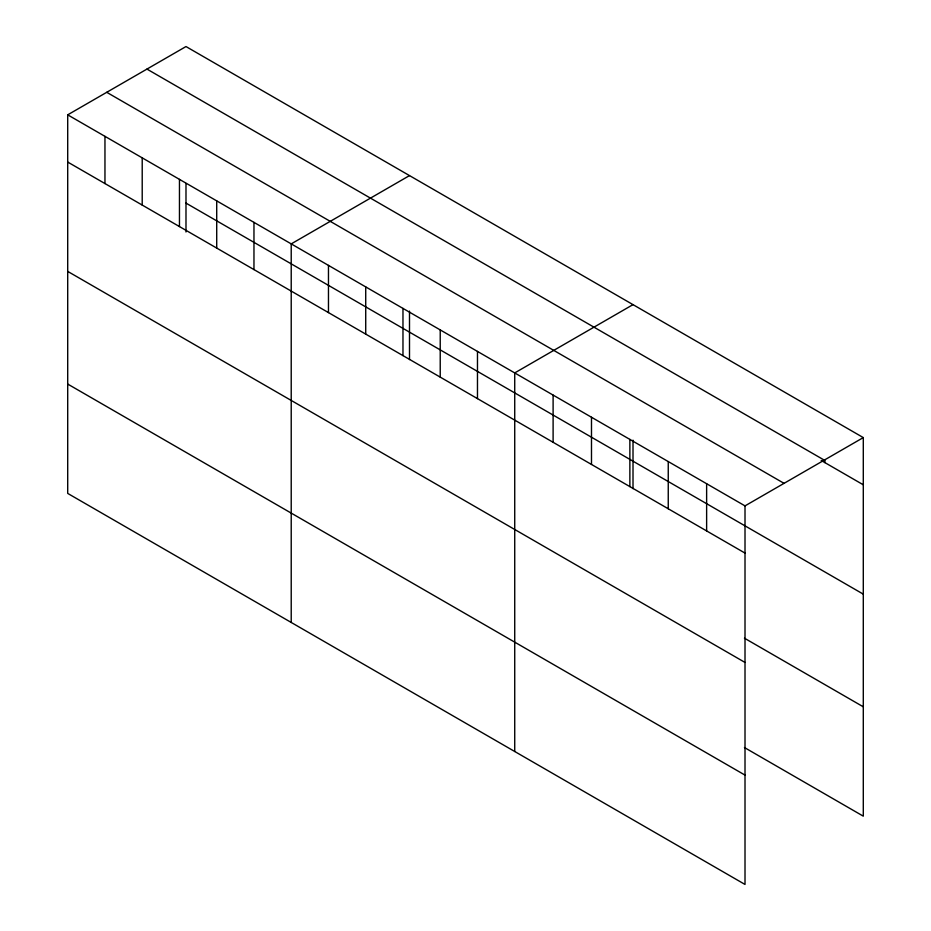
<?xml version="1.0" encoding="UTF-8"?>
<svg xmlns="http://www.w3.org/2000/svg" width="931" height="931" viewBox="0 0 931 931"><rect width="100%" height="100%" fill="white"/><g stroke="black" fill="none" stroke-linecap="round" stroke-linejoin="round"><path stroke-width="1.4" d="M67.707 114.839L745.009 505.882L745.009 884.45L67.707 493.407L67.707 114.839L185.991 46.55L863.293 437.593L863.293 816.161L744.439 747.535M409.5 175.598L291.217 243.887L291.217 622.455M633.01 304.635L514.727 372.924L514.727 751.492M745.009 505.882L863.293 437.593M146.958 69.092L824.261 460.123M821.2 460.484L863.293 484.795M106.739 92.309L784.042 483.34M185.991 203.109L863.293 594.141M67.707 162.052L745.009 553.084M744.439 638.189L863.293 706.804M67.707 271.398L745.009 662.441M67.707 384.061L745.009 775.104M824.913 459.774L824.913 462.637M706.629 483.724L706.629 530.926M668.249 461.567L668.249 508.768M633.01 440.165L633.01 488.635M629.868 439.409L629.868 486.61M591.488 417.251L591.488 464.453M553.107 395.093L553.107 442.295M477.475 351.418L477.475 398.631M440.223 329.911L440.223 377.113M409.5 311.117L409.5 359.587M402.972 308.405L402.972 355.607M365.72 286.899L365.72 334.101M328.468 265.393L328.468 312.595M253.965 222.381L253.965 269.583M216.714 200.875L216.714 248.077M185.991 183.477L185.991 231.994M179.462 179.369L179.462 226.57M142.21 157.863L142.21 205.064M104.959 136.357L104.959 183.558"/></g></svg>
